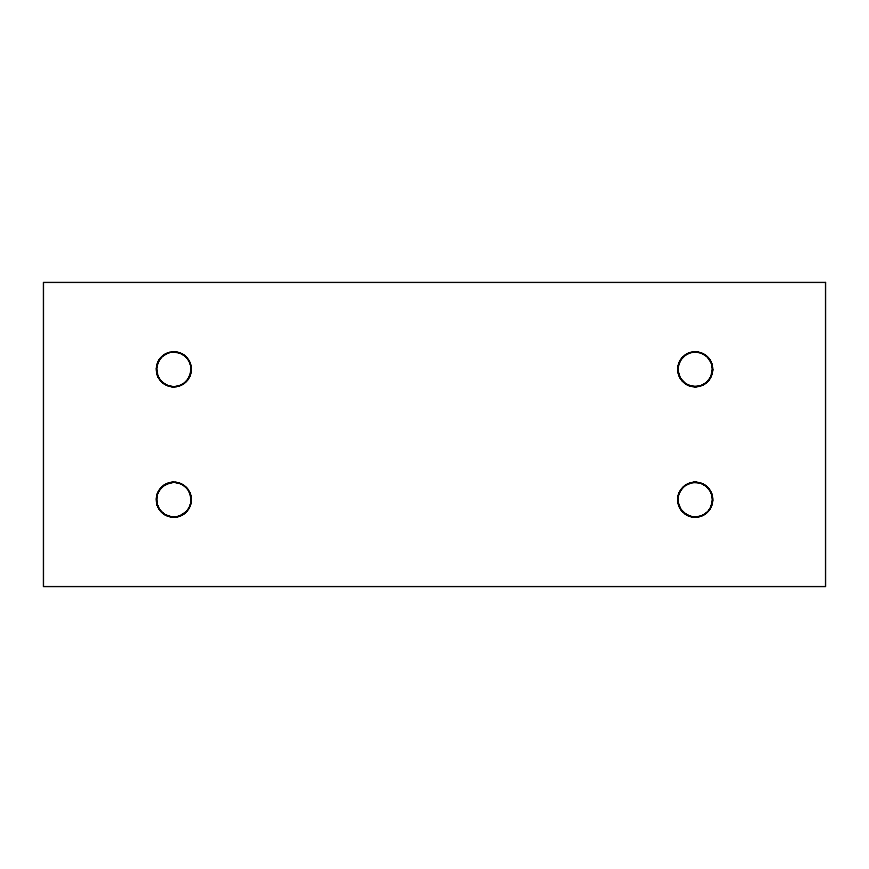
<?xml version="1.0" encoding="UTF-8"?>
<svg xmlns="http://www.w3.org/2000/svg" width="869" height="869" viewBox="0 0 869 869"><rect width="100%" height="100%" fill="white"/><g stroke="black" fill="none" stroke-linecap="round" stroke-linejoin="round"><path stroke-width="1.3" d="M189.062 377.635C193.276 370.248 190.963 360.038 183.946 355.215M689.66 352.847L687.27 353.857A17.38 17.38 0 0 0 685.771 383.924A17.38 17.38 0 0 0 712.558 370.194L711.537 363.383L707.333 356.887M712.558 500.544L711.537 493.733M178.503 352.597C186.705 354.78 192.418 363.503 190.984 371.91L191.093 371.052M705.346 355.215C711.309 359.397 714.014 367.522 711.809 374.452M190.137 375.267L189.811 376.071L191.158 368.456L190.409 364.198M190.409 504.802C192.31 498.687 190.572 491.658 185.933 487.237M712.384 371.91L712.58 369.325L710.462 377.635M699.067 516.62C709.267 514.6 715.621 502.445 711.211 492.929M712.232 372.768L712.58 369.325M175.103 517.012C187.183 516.566 195.34 501.858 189.062 491.365L191.158 498.806L190.832 503.118M712.384 502.26L712.58 499.675A17.38 17.38 0 0 0 686.51 484.62L682.458 487.857M158.538 361.015L156.442 368.456L158.136 376.864M157.463 493.733L156.442 498.806L157.191 504.802M678.863 363.383L677.842 370.194L679.536 376.864M678.863 493.733L677.842 498.806L678.168 503.118M156.952 365.034L156.442 370.194L157.463 375.267L156.442 368.456L157.789 362.579L157.191 364.198M158.973 490.616C153.639 498.828 157.061 510.918 165.87 515.143M680.84 359.538L678.016 366.74L678.352 373.616M679.938 491.365C673.182 502.445 682.86 517.913 695.634 517.055M156.952 495.384L156.616 502.26M678.352 365.034L677.842 368.456L678.863 375.267L678.591 374.452M678.352 495.384L677.842 498.806L678.591 504.802M187.65 379.818L190.832 372.768M711.211 376.071L712.048 373.616M190.648 503.966C188.584 512.514 179.427 518.467 170.78 516.794M158.136 492.136L157.191 494.548L159.95 489.182L165.11 484.62L161.058 487.857M189.811 506.421L190.137 505.617M679.536 361.786L678.591 364.198L681.35 358.832M678.591 494.548L680.84 489.888L684.359 486.086M679.189 492.929L683.067 487.237M161.667 356.887L158.136 361.786L160.483 358.158L164.371 354.726M189.464 376.864C186.379 383.479 178.851 387.574 171.638 386.575M705.346 383.435L701.555 385.499L706.703 382.36L710.864 376.864C706.747 386.086 694.092 389.649 685.771 383.924M708.517 510.842L710.864 507.214L712.58 499.675A17.38 17.38 0 0 1 686.51 514.73L680.84 509.462L678.016 502.26M161.058 357.507L158.136 361.786L159.95 358.832M158.973 360.266L159.44 359.538M158.136 361.786L160.483 358.158M159.95 489.182L158.538 491.365L162.959 486.086M188.16 509.462L188.627 508.734M680.373 490.616L680.84 489.888M709.56 509.462L710.027 508.734M681.883 358.158L683.067 356.887L680.373 360.266L685.771 354.726M185.303 382.36L188.16 379.112L183.946 383.435L180.155 385.499L183.946 383.435M706.703 382.36L709.56 379.112M707.942 381.143L708.517 380.492M705.346 513.785L707.942 511.493M183.229 514.274L186.542 511.493L179.34 516.153L180.155 515.849M162.297 356.29L168.26 352.847M683.697 356.29L686.51 354.27M183.946 513.785L184.641 513.264M703.13 515.143L706.703 512.71M689.66 483.197L685.054 485.565L685.771 485.076M185.303 356.29C179.416 350.989 170.031 350.489 163.654 355.215L165.87 353.857A17.38 17.38 0 0 1 191.158 370.194A17.38 17.38 0 0 1 164.371 383.924A17.38 17.38 0 0 1 165.87 353.857M187.117 488.508L188.16 489.888C183.022 481.958 171.215 479.818 163.654 485.565L171.638 482.425M711.809 364.198C708.832 353.031 694.114 348.241 685.054 355.215L690.497 352.597L696.504 351.988M685.054 485.565L690.497 482.947L694.765 482.295M163.654 355.215L166.652 353.487M163.654 485.565L166.652 483.837M703.13 384.793L703.89 384.38M704.629 514.274L700.74 516.153L694.765 517.055L698.22 516.794M702.348 515.513L700.74 516.153L701.555 515.849M167.445 353.151L169.933 352.379M167.445 483.501L173.365 482.295M700.74 385.803L694.765 386.705L688.052 385.163L688.845 385.499M175.962 386.575L179.34 385.803C174.397 387.433 168.738 386.77 164.371 383.924M162.959 513.264C167.25 516.751 173.213 517.826 178.503 516.403M699.903 516.403C694.809 517.902 689.454 516.577 685.054 513.785L688.845 515.849L687.27 515.143M175.962 516.925L177.667 516.62M700.74 483.197L693.038 482.425L686.51 484.62A17.38 17.38 0 0 0 686.51 514.73L688.845 515.849M698.22 386.444L690.497 386.053L687.27 384.793M170.78 482.556L174.234 482.295M171.638 352.075L176.82 352.206M696.504 386.662L694.765 386.705L695.634 386.705M172.496 351.988L179.34 352.847L177.667 352.379M174.234 386.705C165.697 387.042 157.734 380.394 156.616 371.91M693.896 482.338L696.504 482.338L695.634 482.295M693.038 482.425C701.196 481.263 709.517 486.683 711.809 494.548L710.027 490.616L706.041 486.086L703.13 484.207L705.346 485.565L703.89 484.62M173.365 517.055L174.234 517.055M174.234 351.945L175.103 351.988M694.765 351.945L700.74 352.847L706.041 355.736L702.348 353.487M697.362 352.075L698.22 352.206M172.496 386.662L169.933 386.271L170.78 386.444M690.497 516.403L693.038 516.925M169.097 516.403L171.638 516.925L165.11 514.73L167.445 515.849M691.333 386.271L685.054 383.435L679.938 377.635M699.067 482.729L702.348 483.837M177.667 482.729L180.948 483.837M166.652 385.163L167.445 385.499M165.11 514.73L168.26 516.153M685.054 513.785L689.66 516.153M181.73 484.207L186.542 487.857M182.49 354.27L183.229 354.726M181.73 353.857L184.641 355.736M686.51 384.38L680.84 379.112L678.016 371.91M161.667 381.763L165.11 384.38L160.483 380.492L157.789 376.071L158.973 378.384M162.297 512.71L163.654 513.785L159.44 509.462L156.952 503.966L157.789 506.421M709.56 489.888L706.041 486.086L709.56 489.888L709.05 489.182M683.697 382.36L681.883 380.492L682.458 381.143M707.333 487.237L707.942 487.857M160.483 510.842L161.667 512.113M186.542 357.507L187.117 358.158M709.05 358.832L709.56 359.538M188.16 359.538L189.811 362.579M679.189 376.071L680.373 378.384M710.462 491.365L711.809 494.548M158.136 507.214L156.952 503.966L158.973 508.734M156.952 503.966L158.538 507.985M712.384 366.74L712.232 365.882L712.558 368.456M712.384 497.09L712.232 496.232L712.558 498.806M190.832 496.232L190.984 497.09M191.158 368.456L191.158 370.194M687.27 353.857A17.38 17.38 0 0 1 712.558 370.194M191.158 498.806L190.984 502.26L191.158 498.806M712.232 503.118L711.211 506.421L712.232 503.118M825.55 282.425L43.45 282.425L43.45 586.575L825.55 586.575L825.55 282.425M176.82 482.556L175.103 482.338L179.34 483.197L176.82 482.556M683.067 512.113L680.84 509.462L683.067 512.113M680.373 508.734L678.863 505.617L680.373 508.734M164.371 514.274A17.38 17.38 0 0 0 191.158 500.544A17.38 17.38 0 0 0 165.87 484.207A17.38 17.38 0 0 0 164.371 514.274"/></g></svg>
